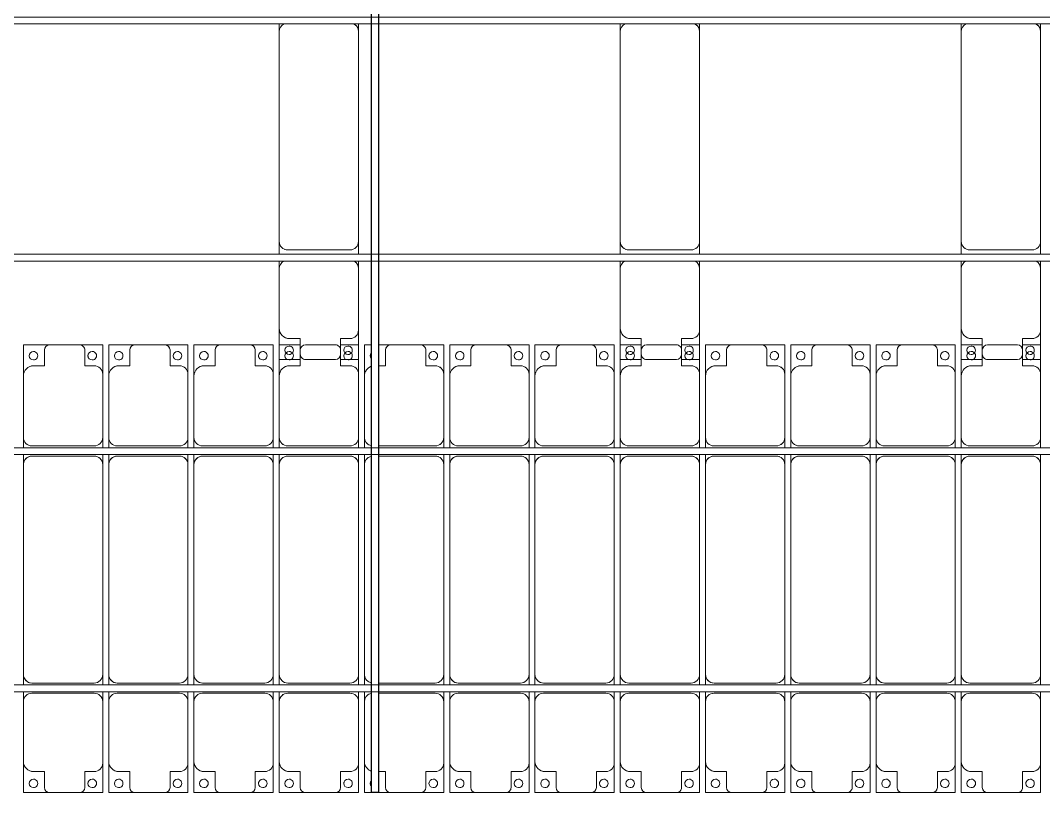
# Model space of a CAD drawing. Header units: millimetres. Extents: x -178706 to 107777, y -87310 to 933.
# Drawn here: x -78641 to -72641, y -79787 to -75261 of the extents above; entities that cross this region are included whole.
import ezdxf

# ---------------------------------------------------------------- set-up
doc = ezdxf.new("R2010")
doc.units = ezdxf.units.MM
doc.layers.add('A-GENM', color=13, linetype='Continuous', lineweight=9)
doc.layers.add('S-BEAM', color=12, linetype='Continuous', lineweight=9)

# ---------------------------------------------------------------- blocks, each defined once
blk = doc.blocks.new('Dải phao đi lại kèm đỡ invester - DẢI PHAO ĐI LẠI-19658-BỐ TRÍ KHUNG KẾT CẤU BÈ PIN 04')
at = {"layer": 'A-GENM', "color": 7}
for p, q in [((92258.4, 1312.2), (92411.8, 1312.2)), ((92258.4, 1129.7), (92258.4, 1312.2)), ((92381.8, 1282.2), (92381.8, 1189.7)), ((92588.2, 1312.2), (92411.8, 1312.2)), ((92588.2, 1312.2), (92723.4, 1312.2)), ((92618.2, 1189.7), (92618.2, 1282.2)), ((92723.4, 1312.2), (92723.4, 1139.7)), ((92758.4, 1312.2), (92911.8, 1312.2)), ((92758.4, 1129.7), (92758.4, 1312.2)), ((92881.8, 1282.2), (92881.8, 1189.7)), ((93088.2, 1312.2), (92911.8, 1312.2)), ((93088.2, 1312.2), (93223.4, 1312.2)), ((93118.2, 1189.7), (93118.2, 1282.2)), ((93223.4, 1312.2), (93223.4, 1139.7)), ((93258.4, 1312.2), (93411.8, 1312.2)), ((93258.4, 1129.7), (93258.4, 1312.2)), ((93381.8, 1282.2), (93381.8, 1189.7)), ((93588.2, 1312.2), (93411.8, 1312.2)), ((93588.2, 1312.2), (93723.4, 1312.2)), ((93618.2, 1189.7), (93618.2, 1282.2)), ((93723.4, 1312.2), (93723.4, 1139.7)), ((93758.4, 1312.2), (93881.8, 1312.2)), ((93758.4, 1129.7), (93758.4, 1312.2)), ((93881.8, 1282.2), (93881.8, 1189.7)), ((94088.2, 1312.2), (93911.8, 1312.2)), ((94118.2, 1312.2), (94223.4, 1312.2)), ((94118.2, 1189.7), (94118.2, 1282.2)), ((94223.4, 1312.2), (94223.4, 1139.7)), ((94258.4, 1312.2), (94300, 1312.2)), ((94258.4, 1129.7), (94258.4, 1312.2)), ((94340, 1312.2), (94411.8, 1312.2)), ((94381.8, 1282.2), (94381.8, 1189.7)), ((94588.2, 1312.2), (94411.8, 1312.2)), ((94588.2, 1312.2), (94723.4, 1312.2)), ((94618.2, 1189.7), (94618.2, 1282.2)), ((94723.4, 1312.2), (94723.4, 1139.7)), ((94758.4, 1312.2), (94911.8, 1312.2)), ((94758.4, 1129.7), (94758.4, 1312.2)), ((94881.8, 1282.2), (94881.8, 1189.7)), ((95088.2, 1312.2), (94911.8, 1312.2)), ((95088.2, 1312.2), (95223.4, 1312.2)), ((95118.2, 1189.7), (95118.2, 1282.2)), ((95223.4, 1312.2), (95223.4, 1139.7)), ((95258.4, 1312.2), (95411.8, 1312.2)), ((95258.4, 1129.7), (95258.4, 1312.2)), ((95381.8, 1282.2), (95381.8, 1189.7)), ((95588.2, 1312.2), (95411.8, 1312.2)), ((95588.2, 1312.2), (95723.4, 1312.2)), ((95618.2, 1189.7), (95618.2, 1282.2)), ((95723.4, 1312.2), (95723.4, 1139.7)), ((95758.4, 1312.2), (95881.8, 1312.2)), ((95758.4, 1129.7), (95758.4, 1312.2)), ((95881.8, 1282.2), (95881.8, 1189.7)), ((96088.2, 1312.2), (95911.8, 1312.2)), ((96118.2, 1312.2), (96223.4, 1312.2)), ((96118.2, 1189.7), (96118.2, 1282.2)), ((96223.4, 1312.2), (96223.4, 1139.7)), ((96258.4, 1312.2), (96411.8, 1312.2)), ((96258.4, 1129.7), (96258.4, 1312.2)), ((96381.8, 1282.2), (96381.8, 1189.7)), ((96588.2, 1312.2), (96411.8, 1312.2)), ((96588.2, 1312.2), (96723.4, 1312.2)), ((96618.2, 1189.7), (96618.2, 1282.2)), ((96723.4, 1312.2), (96723.4, 1139.7)), ((96758.4, 1312.2), (96911.8, 1312.2)), ((96758.4, 1129.7), (96758.4, 1312.2)), ((96881.8, 1282.2), (96881.8, 1189.7)), ((97088.2, 1312.2), (96911.8, 1312.2)), ((97088.2, 1312.2), (97223.4, 1312.2)), ((97118.2, 1189.7), (97118.2, 1282.2)), ((97223.4, 1312.2), (97223.4, 1139.7)), ((97258.4, 1312.2), (97411.8, 1312.2)), ((97258.4, 1129.7), (97258.4, 1312.2)), ((97381.8, 1282.2), (97381.8, 1189.7)), ((97588.2, 1312.2), (97411.8, 1312.2)), ((97588.2, 1312.2), (97723.4, 1312.2)), ((97618.2, 1189.7), (97618.2, 1282.2)), ((97723.4, 1312.2), (97723.4, 1139.7)), ((97758.4, 1312.2), (97881.8, 1312.2)), ((97758.4, 1129.7), (97758.4, 1312.2)), ((97881.8, 1282.2), (97881.8, 1189.7)), ((98088.2, 1312.2), (97911.8, 1312.2)), ((98118.2, 1312.2), (98223.4, 1312.2)), ((98118.2, 1189.7), (98118.2, 1282.2)), ((98223.4, 1312.2), (98223.4, 1139.7)), ((92381.8, 1189.7), (92318.4, 1189.7)), ((92673.4, 1189.7), (92618.2, 1189.7)), ((92881.8, 1189.7), (92818.4, 1189.7)), ((93173.4, 1189.7), (93118.2, 1189.7)), ((93381.8, 1189.7), (93318.4, 1189.7)), ((93673.4, 1189.7), (93618.2, 1189.7)), ((93881.8, 1189.7), (93818.4, 1189.7)), ((94173.4, 1189.7), (94118.2, 1189.7)), ((94381.8, 1189.7), (94340, 1189.7)), ((94673.4, 1189.7), (94618.2, 1189.7)), ((94881.8, 1189.7), (94818.4, 1189.7)), ((95173.4, 1189.7), (95118.2, 1189.7)), ((95381.8, 1189.7), (95318.4, 1189.7)), ((95673.4, 1189.7), (95618.2, 1189.7)), ((95881.8, 1189.7), (95818.4, 1189.7)), ((96173.4, 1189.7), (96118.2, 1189.7)), ((96381.8, 1189.7), (96318.4, 1189.7)), ((96673.4, 1189.7), (96618.2, 1189.7)), ((96881.8, 1189.7), (96818.4, 1189.7)), ((97173.4, 1189.7), (97118.2, 1189.7)), ((97381.8, 1189.7), (97318.4, 1189.7)), ((97673.4, 1189.7), (97618.2, 1189.7)), ((97881.8, 1189.7), (97818.4, 1189.7)), ((98173.4, 1189.7), (98118.2, 1189.7)), ((92258.4, 1129.7), (92258.4, 769.7)), ((92723.4, 769.7), (92723.4, 1139.7)), ((92758.4, 1129.7), (92758.4, 769.7)), ((93223.4, 769.7), (93223.4, 1139.7)), ((93258.4, 1129.7), (93258.4, 769.7)), ((93723.4, 769.7), (93723.4, 1139.7)), ((93758.4, 1129.7), (93758.4, 769.7)), ((94223.4, 769.7), (94223.4, 1139.7)), ((94258.4, 1129.7), (94258.4, 769.7)), ((94723.4, 769.7), (94723.4, 1139.7)), ((94758.4, 1129.7), (94758.4, 769.7)), ((95223.4, 769.7), (95223.4, 1139.7)), ((95258.4, 1129.7), (95258.4, 769.7)), ((95723.4, 769.7), (95723.4, 1139.7)), ((95758.4, 1129.7), (95758.4, 769.7)), ((96223.4, 769.7), (96223.4, 1139.7)), ((96258.4, 1129.7), (96258.4, 769.7)), ((96723.4, 769.7), (96723.4, 1139.7)), ((96758.4, 1129.7), (96758.4, 769.7)), ((97223.4, 769.7), (97223.4, 1139.7)), ((97258.4, 1129.7), (97258.4, 769.7)), ((97723.4, 769.7), (97723.4, 1139.7)), ((97758.4, 1129.7), (97758.4, 769.7)), ((98223.4, 769.7), (98223.4, 1139.7)), ((92258.4, 708.9), (92258.4, 769.7)), ((92723.4, 769.7), (92723.4, 708.9)), ((92758.4, 708.9), (92758.4, 769.7)), ((93223.4, 769.7), (93223.4, 708.9)), ((93258.4, 708.9), (93258.4, 769.7)), ((93723.4, 769.7), (93723.4, 708.9)), ((93758.4, 708.9), (93758.4, 769.7)), ((94223.4, 769.7), (94223.4, 708.9)), ((94258.4, 708.9), (94258.4, 769.7)), ((94723.4, 769.7), (94723.4, 708.9)), ((94758.4, 708.9), (94758.4, 769.7)), ((95223.4, 769.7), (95223.4, 708.9)), ((95258.4, 708.9), (95258.4, 769.7)), ((95723.4, 769.7), (95723.4, 708.9)), ((95758.4, 708.9), (95758.4, 769.7)), ((96223.4, 769.7), (96223.4, 708.9)), ((96258.4, 708.9), (96258.4, 769.7)), ((96723.4, 769.7), (96723.4, 708.9)), ((96758.4, 708.9), (96758.4, 769.7)), ((97223.4, 769.7), (97223.4, 708.9)), ((97258.4, 708.9), (97258.4, 769.7)), ((97723.4, 769.7), (97723.4, 708.9)), ((97758.4, 708.9), (97758.4, 769.7)), ((98223.4, 769.7), (98223.4, 708.9)), ((92258.4, 610.3), (92258.4, 668.9)), ((92308.4, 719.7), (92673.4, 719.7)), ((92673.4, 660.3), (92308.4, 660.3)), ((92723.4, 668.9), (92723.4, 610.3)), ((92758.4, 610.3), (92758.4, 668.9)), ((92808.4, 719.7), (93173.4, 719.7)), ((93173.4, 660.3), (92808.4, 660.3)), ((93223.4, 668.9), (93223.4, 610.3)), ((93258.4, 610.3), (93258.4, 668.9)), ((93308.4, 719.7), (93673.4, 719.7)), ((93673.4, 660.3), (93308.4, 660.3)), ((93723.4, 668.9), (93723.4, 610.3)), ((93758.4, 610.3), (93758.4, 668.9)), ((93808.4, 719.7), (94173.4, 719.7)), ((94173.4, 660.3), (93808.4, 660.3)), ((94223.4, 668.9), (94223.4, 610.3)), ((94258.4, 610.3), (94258.4, 668.9)), ((94340, 719.7), (94673.4, 719.7)), ((94673.4, 660.3), (94340, 660.3)), ((94723.4, 668.9), (94723.4, 610.3)), ((94758.4, 610.3), (94758.4, 668.9)), ((94808.4, 719.7), (95173.4, 719.7)), ((95173.4, 660.3), (94808.4, 660.3)), ((95223.4, 668.9), (95223.4, 610.3)), ((95258.4, 610.3), (95258.4, 668.9)), ((95308.4, 719.7), (95673.4, 719.7)), ((95673.4, 660.3), (95308.4, 660.3)), ((95723.4, 668.9), (95723.4, 610.3)), ((95758.4, 610.3), (95758.4, 668.9)), ((95808.4, 719.7), (96173.4, 719.7)), ((96173.4, 660.3), (95808.4, 660.3)), ((96223.4, 668.9), (96223.4, 610.3)), ((96258.4, 610.3), (96258.4, 668.9)), ((96308.4, 719.7), (96673.4, 719.7)), ((96673.4, 660.3), (96308.4, 660.3)), ((96723.4, 668.9), (96723.4, 610.3)), ((96758.4, 610.3), (96758.4, 668.9)), ((96808.4, 719.7), (97173.4, 719.7)), ((97173.4, 660.3), (96808.4, 660.3)), ((97223.4, 668.9), (97223.4, 610.3)), ((97258.4, 610.3), (97258.4, 668.9)), ((97308.4, 719.7), (97673.4, 719.7)), ((97673.4, 660.3), (97308.4, 660.3)), ((97723.4, 668.9), (97723.4, 610.3)), ((97758.4, 610.3), (97758.4, 668.9)), ((97808.4, 719.7), (98173.4, 719.7)), ((98173.4, 660.3), (97808.4, 660.3)), ((98223.4, 668.9), (98223.4, 610.3)), ((92258.4, 610.3), (92258.4, -620.3)), ((92723.4, -620.3), (92723.4, 610.3)), ((92758.4, 610.3), (92758.4, -620.3)), ((93223.4, -620.3), (93223.4, 610.3)), ((93258.4, 610.3), (93258.4, -620.3)), ((93723.4, -620.3), (93723.4, 610.3)), ((93758.4, 610.3), (93758.4, -620.3)), ((94223.4, -620.3), (94223.4, 610.3)), ((94258.4, 610.3), (94258.4, -620.3)), ((94723.4, -620.3), (94723.4, 610.3)), ((94758.4, 610.3), (94758.4, -620.3)), ((95223.4, -620.3), (95223.4, 610.3)), ((95258.4, 610.3), (95258.4, -620.3)), ((95723.4, -620.3), (95723.4, 610.3)), ((95758.4, 610.3), (95758.4, -620.3)), ((96223.4, -620.3), (96223.4, 610.3)), ((96258.4, 610.3), (96258.4, -620.3)), ((96723.4, -620.3), (96723.4, 610.3)), ((96758.4, 610.3), (96758.4, -620.3)), ((97223.4, -620.3), (97223.4, 610.3)), ((97258.4, 610.3), (97258.4, -620.3)), ((97723.4, -620.3), (97723.4, 610.3)), ((97758.4, 610.3), (97758.4, -620.3)), ((98223.4, -620.3), (98223.4, 610.3)), ((92258.4, -681.1), (92258.4, -620.3)), ((92723.4, -620.3), (92723.4, -681.1)), ((92758.4, -681.1), (92758.4, -620.3)), ((93223.4, -620.3), (93223.4, -681.1)), ((93258.4, -681.1), (93258.4, -620.3)), ((93723.4, -620.3), (93723.4, -681.1)), ((93758.4, -681.1), (93758.4, -620.3)), ((94223.4, -620.3), (94223.4, -681.1)), ((94258.4, -681.1), (94258.4, -620.3)), ((94723.4, -620.3), (94723.4, -681.1)), ((94758.4, -681.1), (94758.4, -620.3)), ((95223.4, -620.3), (95223.4, -681.1)), ((95258.4, -681.1), (95258.4, -620.3)), ((95723.4, -620.3), (95723.4, -681.1)), ((95758.4, -681.1), (95758.4, -620.3)), ((96223.4, -620.3), (96223.4, -681.1)), ((96258.4, -681.1), (96258.4, -620.3)), ((96723.4, -620.3), (96723.4, -681.1)), ((96758.4, -681.1), (96758.4, -620.3)), ((97223.4, -620.3), (97223.4, -681.1)), ((97258.4, -681.1), (97258.4, -620.3)), ((97723.4, -620.3), (97723.4, -681.1)), ((97758.4, -681.1), (97758.4, -620.3)), ((98223.4, -620.3), (98223.4, -681.1)), ((92308.4, -670.3), (92673.4, -670.3)), ((92808.4, -670.3), (93173.4, -670.3)), ((93308.4, -670.3), (93673.4, -670.3)), ((93808.4, -670.3), (94173.4, -670.3)), ((94340, -670.3), (94673.4, -670.3)), ((94808.4, -670.3), (95173.4, -670.3)), ((95308.4, -670.3), (95673.4, -670.3)), ((95808.4, -670.3), (96173.4, -670.3)), ((96308.4, -670.3), (96673.4, -670.3)), ((96808.4, -670.3), (97173.4, -670.3)), ((97308.4, -670.3), (97673.4, -670.3)), ((97808.4, -670.3), (98173.4, -670.3)), ((92258.4, -779.7), (92258.4, -721.1)), ((92258.4, -779.7), (92258.4, -1129.7)), ((92673.4, -729.7), (92308.4, -729.7)), ((92723.4, -721.1), (92723.4, -779.7)), ((92723.4, -1139.7), (92723.4, -779.7)), ((92758.4, -779.7), (92758.4, -721.1)), ((92758.4, -779.7), (92758.4, -1129.7)), ((93173.4, -729.7), (92808.4, -729.7)), ((93223.4, -721.1), (93223.4, -779.7)), ((93223.4, -1139.7), (93223.4, -779.7)), ((93258.4, -779.7), (93258.4, -721.1)), ((93258.4, -779.7), (93258.4, -1129.7)), ((93673.4, -729.7), (93308.4, -729.7)), ((93723.4, -721.1), (93723.4, -779.7)), ((93723.4, -1139.7), (93723.4, -779.7)), ((93758.4, -779.7), (93758.4, -721.1)), ((93758.4, -779.7), (93758.4, -1129.7)), ((94173.4, -729.7), (93808.4, -729.7)), ((94223.4, -721.1), (94223.4, -779.7)), ((94223.4, -1139.7), (94223.4, -779.7)), ((94258.4, -779.7), (94258.4, -721.1)), ((94258.4, -779.7), (94258.4, -1129.7)), ((94673.4, -729.7), (94340, -729.7)), ((94723.4, -721.1), (94723.4, -779.7)), ((94723.4, -1139.7), (94723.4, -779.7)), ((94758.4, -779.7), (94758.4, -721.1)), ((94758.4, -779.7), (94758.4, -1129.7)), ((95173.4, -729.7), (94808.4, -729.7)), ((95223.4, -721.1), (95223.4, -779.7)), ((95223.4, -1139.7), (95223.4, -779.7)), ((95258.4, -779.7), (95258.4, -721.1)), ((95258.4, -779.7), (95258.4, -1129.7)), ((95673.4, -729.7), (95308.4, -729.7)), ((95723.4, -721.1), (95723.4, -779.7)), ((95723.4, -1139.7), (95723.4, -779.7)), ((95758.4, -779.7), (95758.4, -721.1)), ((95758.4, -779.7), (95758.4, -1129.7)), ((96173.4, -729.7), (95808.4, -729.7)), ((96223.4, -721.1), (96223.4, -779.7)), ((96223.4, -1139.7), (96223.4, -779.7)), ((96258.4, -779.7), (96258.4, -721.1)), ((96258.4, -779.7), (96258.4, -1129.7)), ((96673.4, -729.7), (96308.4, -729.7)), ((96723.4, -721.1), (96723.4, -779.7)), ((96723.4, -1139.7), (96723.4, -779.7)), ((96758.4, -779.7), (96758.4, -721.1)), ((96758.4, -779.7), (96758.4, -1129.7)), ((97173.4, -729.7), (96808.4, -729.7)), ((97223.4, -721.1), (97223.4, -779.7)), ((97223.4, -1139.7), (97223.4, -779.7)), ((97258.4, -779.7), (97258.4, -721.1)), ((97258.4, -779.7), (97258.4, -1129.7)), ((97673.4, -729.7), (97308.4, -729.7)), ((97723.4, -721.1), (97723.4, -779.7)), ((97723.4, -1139.7), (97723.4, -779.7)), ((97758.4, -779.7), (97758.4, -721.1)), ((97758.4, -779.7), (97758.4, -1129.7)), ((98173.4, -729.7), (97808.4, -729.7)), ((98223.4, -721.1), (98223.4, -779.7)), ((98223.4, -1139.7), (98223.4, -779.7)), ((92258.4, -1312.2), (92258.4, -1129.7)), ((92723.4, -1139.7), (92723.4, -1312.2)), ((92758.4, -1312.2), (92758.4, -1129.7)), ((93223.4, -1139.7), (93223.4, -1312.2)), ((93258.4, -1312.2), (93258.4, -1129.7)), ((93723.4, -1139.7), (93723.4, -1312.2)), ((93758.4, -1312.2), (93758.4, -1129.7)), ((94223.4, -1139.7), (94223.4, -1312.2)), ((94258.4, -1312.2), (94258.4, -1129.7)), ((94723.4, -1139.7), (94723.4, -1312.2)), ((94758.4, -1312.2), (94758.4, -1129.7)), ((95223.4, -1139.7), (95223.4, -1312.2)), ((95258.4, -1312.2), (95258.4, -1129.7)), ((95723.4, -1139.7), (95723.4, -1312.2)), ((95758.4, -1312.2), (95758.4, -1129.7)), ((96223.4, -1139.7), (96223.4, -1312.2)), ((96258.4, -1312.2), (96258.4, -1129.7)), ((96723.4, -1139.7), (96723.4, -1312.2)), ((96758.4, -1312.2), (96758.4, -1129.7)), ((97223.4, -1139.7), (97223.4, -1312.2)), ((97258.4, -1312.2), (97258.4, -1129.7)), ((97723.4, -1139.7), (97723.4, -1312.2)), ((97758.4, -1312.2), (97758.4, -1129.7)), ((98223.4, -1139.7), (98223.4, -1312.2)), ((92318.4, -1189.7), (92381.8, -1189.7)), ((92381.8, -1189.7), (92381.8, -1282.2)), ((92618.2, -1282.2), (92618.2, -1189.7)), ((92618.2, -1189.7), (92673.4, -1189.7)), ((92818.4, -1189.7), (92881.8, -1189.7)), ((92881.8, -1189.7), (92881.8, -1282.2)), ((93118.2, -1282.2), (93118.2, -1189.7)), ((93118.2, -1189.7), (93173.4, -1189.7)), ((93318.4, -1189.7), (93381.8, -1189.7)), ((93381.8, -1189.7), (93381.8, -1282.2)), ((93618.2, -1282.2), (93618.2, -1189.7)), ((93618.2, -1189.7), (93673.4, -1189.7)), ((93818.4, -1189.7), (93881.8, -1189.7)), ((93881.8, -1189.7), (93881.8, -1282.2)), ((94118.2, -1282.2), (94118.2, -1189.7)), ((94118.2, -1189.7), (94173.4, -1189.7)), ((94340, -1189.7), (94381.8, -1189.7)), ((94381.8, -1189.7), (94381.8, -1282.2)), ((94618.2, -1282.2), (94618.2, -1189.7)), ((94618.2, -1189.7), (94673.4, -1189.7)), ((94818.4, -1189.7), (94881.8, -1189.7)), ((94881.8, -1189.7), (94881.8, -1282.2)), ((95118.2, -1282.2), (95118.2, -1189.7)), ((95118.2, -1189.7), (95173.4, -1189.7)), ((95318.4, -1189.7), (95381.8, -1189.7)), ((95381.8, -1189.7), (95381.8, -1282.2)), ((95618.2, -1282.2), (95618.2, -1189.7)), ((95618.2, -1189.7), (95673.4, -1189.7)), ((95818.4, -1189.7), (95881.8, -1189.7)), ((95881.8, -1189.7), (95881.8, -1282.2)), ((96118.2, -1282.2), (96118.2, -1189.7)), ((96118.2, -1189.7), (96173.4, -1189.7)), ((96318.4, -1189.7), (96381.8, -1189.7)), ((96381.8, -1189.7), (96381.8, -1282.2)), ((96618.2, -1282.2), (96618.2, -1189.7)), ((96618.2, -1189.7), (96673.4, -1189.7)), ((96818.4, -1189.7), (96881.8, -1189.7)), ((96881.8, -1189.7), (96881.8, -1282.2)), ((97118.2, -1282.2), (97118.2, -1189.7)), ((97118.2, -1189.7), (97173.4, -1189.7)), ((97318.4, -1189.7), (97381.8, -1189.7)), ((97381.8, -1189.7), (97381.8, -1282.2)), ((97618.2, -1282.2), (97618.2, -1189.7)), ((97618.2, -1189.7), (97673.4, -1189.7)), ((97818.4, -1189.7), (97881.8, -1189.7)), ((97881.8, -1189.7), (97881.8, -1282.2)), ((98118.2, -1282.2), (98118.2, -1189.7)), ((98118.2, -1189.7), (98173.4, -1189.7)), ((92411.8, -1312.2), (92258.4, -1312.2)), ((92411.8, -1312.2), (92588.2, -1312.2)), ((92723.4, -1312.2), (92588.2, -1312.2)), ((92911.8, -1312.2), (92758.4, -1312.2)), ((92911.8, -1312.2), (93088.2, -1312.2)), ((93223.4, -1312.2), (93088.2, -1312.2)), ((93411.8, -1312.2), (93258.4, -1312.2)), ((93411.8, -1312.2), (93588.2, -1312.2)), ((93723.4, -1312.2), (93588.2, -1312.2)), ((93911.8, -1312.2), (93758.4, -1312.2)), ((93911.8, -1312.2), (94088.2, -1312.2)), ((94223.4, -1312.2), (94088.2, -1312.2)), ((94300, -1312.2), (94258.4, -1312.2)), ((94411.8, -1312.2), (94340, -1312.2)), ((94411.8, -1312.2), (94588.2, -1312.2)), ((94723.4, -1312.2), (94588.2, -1312.2)), ((94911.8, -1312.2), (94758.4, -1312.2)), ((94911.8, -1312.2), (95088.2, -1312.2)), ((95223.4, -1312.2), (95088.2, -1312.2)), ((95411.8, -1312.2), (95258.4, -1312.2)), ((95411.8, -1312.2), (95588.2, -1312.2)), ((95723.4, -1312.2), (95588.2, -1312.2)), ((95911.8, -1312.2), (95758.4, -1312.2)), ((95911.8, -1312.2), (96088.2, -1312.2)), ((96223.4, -1312.2), (96088.2, -1312.2)), ((96411.8, -1312.2), (96258.4, -1312.2)), ((96411.8, -1312.2), (96588.2, -1312.2)), ((96723.4, -1312.2), (96588.2, -1312.2)), ((96911.8, -1312.2), (96758.4, -1312.2)), ((96911.8, -1312.2), (97088.2, -1312.2)), ((97223.4, -1312.2), (97088.2, -1312.2)), ((97411.8, -1312.2), (97258.4, -1312.2)), ((97411.8, -1312.2), (97588.2, -1312.2)), ((97723.4, -1312.2), (97588.2, -1312.2)), ((97911.8, -1312.2), (97758.4, -1312.2)), ((97911.8, -1312.2), (98088.2, -1312.2)), ((98223.4, -1312.2), (98088.2, -1312.2))]:
    blk.add_line(p, q, dxfattribs=at)
for centre, radius, start, end in [((92316.8, 1248.6), 25, 90, 270), ((92316.8, 1248.6), 25, 270, 90), ((92411.8, 1282.2), 30, 90, 180), ((92411.8, 1282.2), 30, 90, 150), ((92588.2, 1282.2), 30, 360, 90), ((92588.2, 1282.2), 30, 30, 90), ((92661.8, 1248.6), 25, 90, 270), ((92661.8, 1248.6), 25, 270, 90), ((92816.8, 1248.6), 25, 90, 270), ((92816.8, 1248.6), 25, 270, 90), ((92911.8, 1282.2), 30, 90, 180), ((92911.8, 1282.2), 30, 90, 150), ((93088.2, 1282.2), 30, 0, 90), ((93088.2, 1282.2), 30, 30, 90), ((93161.8, 1248.6), 25, 90, 270), ((93161.8, 1248.6), 25, 270, 90), ((93316.8, 1248.6), 25, 90, 270), ((93316.8, 1248.6), 25, 270, 90), ((93411.8, 1282.2), 30, 90, 180), ((93411.8, 1282.2), 30, 90, 150), ((93588.2, 1282.2), 30, 0, 90), ((93588.2, 1282.2), 30, 30, 90), ((93661.8, 1248.6), 25, 90, 270), ((93661.8, 1248.6), 25, 270, 90), ((93816.8, 1248.6), 25, 90, 270), ((93816.8, 1248.6), 25, 270, 90), ((93911.8, 1282.2), 30, 90, 180), ((94088.2, 1282.2), 30, 360, 90), ((94161.8, 1248.6), 25, 90, 270), ((94161.8, 1248.6), 25, 270, 90), ((94316.8, 1248.6), 25, 135, 225), ((94411.8, 1282.2), 30, 90, 180), ((94411.8, 1282.2), 30, 90, 150), ((94588.2, 1282.2), 30, 360, 90), ((94588.2, 1282.2), 30, 30, 90), ((94661.8, 1248.6), 25, 90, 270), ((94661.8, 1248.6), 25, 270, 90), ((94816.8, 1248.6), 25, 90, 270), ((94816.8, 1248.6), 25, 270, 90), ((94911.8, 1282.2), 30, 90, 180), ((94911.8, 1282.2), 30, 90, 150), ((95088.2, 1282.2), 30, 0, 90), ((95088.2, 1282.2), 30, 30, 90), ((95161.8, 1248.6), 25, 90, 270), ((95161.8, 1248.6), 25, 270, 90), ((95316.8, 1248.6), 25, 90, 270), ((95316.8, 1248.6), 25, 270, 90), ((95411.8, 1282.2), 30, 90, 180), ((95411.8, 1282.2), 30, 90, 150), ((95588.2, 1282.2), 30, 360, 90), ((95588.2, 1282.2), 30, 30, 90), ((95661.8, 1248.6), 25, 90, 270), ((95661.8, 1248.6), 25, 270, 90), ((95816.8, 1248.6), 25, 90, 270), ((95816.8, 1248.6), 25, 270, 90), ((95911.8, 1282.2), 30, 90, 180), ((96088.2, 1282.2), 30, 360, 90), ((96161.8, 1248.6), 25, 90, 270), ((96161.8, 1248.6), 25, 270, 90), ((96316.8, 1248.6), 25, 90, 270), ((96316.8, 1248.6), 25, 270, 90), ((96411.8, 1282.2), 30, 90, 180), ((96411.8, 1282.2), 30, 90, 150), ((96588.2, 1282.2), 30, 360, 90), ((96588.2, 1282.2), 30, 30, 90), ((96661.8, 1248.6), 25, 90, 270), ((96661.8, 1248.6), 25, 270, 90), ((96816.8, 1248.6), 25, 90, 270), ((96816.8, 1248.6), 25, 270, 90), ((96911.8, 1282.2), 30, 90, 180), ((96911.8, 1282.2), 30, 90, 150), ((97088.2, 1282.2), 30, 360, 90), ((97088.2, 1282.2), 30, 30, 90), ((97161.8, 1248.6), 25, 90, 270), ((97161.8, 1248.6), 25, 270, 90), ((97316.8, 1248.6), 25, 90, 270), ((97316.8, 1248.6), 25, 270, 90), ((97411.8, 1282.2), 30, 90, 180), ((97411.8, 1282.2), 30, 90, 150), ((97588.2, 1282.2), 30, 360, 90), ((97588.2, 1282.2), 30, 30, 90), ((97661.8, 1248.6), 25, 90, 270), ((97661.8, 1248.6), 25, 270, 90), ((97816.8, 1248.6), 25, 90, 270), ((97816.8, 1248.6), 25, 270, 90), ((97911.8, 1282.2), 30, 90, 180), ((98088.2, 1282.2), 30, 0, 90), ((98161.8, 1248.6), 25, 90, 270), ((98161.8, 1248.6), 25, 270, 90), ((92661.8, 1248.6), 25, 180, 195), ((93161.8, 1248.6), 25, 180, 195), ((93661.8, 1248.6), 25, 180, 195), ((94316.8, 1248.6), 25, 345, 15), ((94661.8, 1248.6), 25, 180, 195), ((95161.8, 1248.6), 25, 180, 195), ((95661.8, 1248.6), 25, 180, 195), ((96661.8, 1248.6), 25, 180, 195), ((97161.8, 1248.6), 25, 180, 195), ((97661.8, 1248.6), 25, 180, 195), ((92318.4, 1129.7), 60, 90, 180), ((92318.4, 1129.7), 60, 90, 120), ((92673.4, 1139.7), 50, 0, 90), ((92673.4, 1139.7), 50, 45, 90), ((92818.4, 1129.7), 60, 90, 180), ((92818.4, 1129.7), 60, 90, 120), ((93173.4, 1139.7), 50, 0, 90), ((93173.4, 1139.7), 50, 45, 90), ((93318.4, 1129.7), 60, 90, 180), ((93318.4, 1129.7), 60, 90, 120), ((93673.4, 1139.7), 50, 0, 90), ((93673.4, 1139.7), 50, 45, 90), ((93818.4, 1129.7), 60, 90, 180), ((93818.4, 1129.7), 60, 90, 120), ((94173.4, 1139.7), 50, 0, 90), ((94173.4, 1139.7), 50, 45, 90), ((94318.4, 1129.7), 60, 107.99672, 180), ((94318.4, 1129.7), 60, 107.99672, 120), ((94673.4, 1139.7), 50, 0, 90), ((94673.4, 1139.7), 50, 45, 90), ((94818.4, 1129.7), 60, 90, 180), ((94818.4, 1129.7), 60, 90, 120), ((95173.4, 1139.7), 50, 0, 90), ((95173.4, 1139.7), 50, 45, 90), ((95318.4, 1129.7), 60, 90, 180), ((95318.4, 1129.7), 60, 90, 120), ((95673.4, 1139.7), 50, 0, 90), ((95673.4, 1139.7), 50, 45, 90), ((95818.4, 1129.7), 60, 90, 180), ((95818.4, 1129.7), 60, 90, 120), ((96173.4, 1139.7), 50, 0, 90), ((96173.4, 1139.7), 50, 45, 90), ((96318.4, 1129.7), 60, 90, 180), ((96318.4, 1129.7), 60, 90, 120), ((96673.4, 1139.7), 50, 0, 90), ((96673.4, 1139.7), 50, 45, 90), ((96818.4, 1129.7), 60, 90, 180), ((96818.4, 1129.7), 60, 90, 120), ((97173.4, 1139.7), 50, 0, 90), ((97173.4, 1139.7), 50, 45, 90), ((97318.4, 1129.7), 60, 90, 180), ((97318.4, 1129.7), 60, 90, 120), ((97673.4, 1139.7), 50, 0, 90), ((97673.4, 1139.7), 50, 45, 90), ((97818.4, 1129.7), 60, 90, 180), ((97818.4, 1129.7), 60, 90, 120), ((98173.4, 1139.7), 50, 0, 90), ((98173.4, 1139.7), 50, 45, 90), ((92308.4, 769.7), 50, 180, 270), ((92308.4, 769.7), 50, 225, 270), ((92673.4, 769.7), 50, 270, 360), ((92673.4, 769.7), 50, 270, 315), ((92808.4, 769.7), 50, 180, 270), ((92808.4, 769.7), 50, 225, 270), ((93173.4, 769.7), 50, 270, 0), ((93173.4, 769.7), 50, 270, 315), ((93308.4, 769.7), 50, 180, 270), ((93308.4, 769.7), 50, 225, 270), ((93673.4, 769.7), 50, 270, 360), ((93673.4, 769.7), 50, 270, 315), ((93808.4, 769.7), 50, 180, 270), ((93808.4, 769.7), 50, 225, 270), ((94173.4, 769.7), 50, 270, 0), ((94173.4, 769.7), 50, 270, 315), ((94308.4, 769.7), 50, 180, 255), ((94308.4, 769.7), 50, 225, 255), ((94673.4, 769.7), 50, 270, 360), ((94673.4, 769.7), 50, 270, 315), ((94808.4, 769.7), 50, 180, 270), ((94808.4, 769.7), 50, 225, 270), ((95173.4, 769.7), 50, 270, 0), ((95173.4, 769.7), 50, 270, 315), ((95308.4, 769.7), 50, 180, 270), ((95308.4, 769.7), 50, 225, 270), ((95673.4, 769.7), 50, 270, 360), ((95673.4, 769.7), 50, 270, 315), ((95808.4, 769.7), 50, 180, 270), ((95808.4, 769.7), 50, 225, 270), ((96173.4, 769.7), 50, 270, 0), ((96173.4, 769.7), 50, 270, 315), ((96308.4, 769.7), 50, 180, 270), ((96308.4, 769.7), 50, 225, 270), ((96673.4, 769.7), 50, 270, 360), ((96673.4, 769.7), 50, 270, 315), ((96808.4, 769.7), 50, 180, 270), ((96808.4, 769.7), 50, 225, 270), ((97173.4, 769.7), 50, 270, 0), ((97173.4, 769.7), 50, 270, 315), ((97308.4, 769.7), 50, 180, 270), ((97308.4, 769.7), 50, 225, 270), ((97673.4, 769.7), 50, 270, 360), ((97673.4, 769.7), 50, 270, 315), ((97808.4, 769.7), 50, 180, 270), ((97808.4, 769.7), 50, 225, 270), ((98173.4, 769.7), 50, 270, 0), ((98173.4, 769.7), 50, 270, 315), ((92308.4, 610.3), 50, 90, 180), ((92673.4, 610.3), 50, 0, 90), ((92673.4, 610.3), 50, 15, 90), ((92808.4, 610.3), 50, 90, 180), ((93173.4, 610.3), 50, 360, 90), ((93173.4, 610.3), 50, 15, 90), ((93308.4, 610.3), 50, 90, 180), ((93673.4, 610.3), 50, 0, 90), ((93673.4, 610.3), 50, 15, 90), ((93808.4, 610.3), 50, 90, 180), ((94173.4, 610.3), 50, 0, 90), ((94173.4, 610.3), 50, 15, 90), ((94673.4, 610.3), 50, 0, 90), ((94673.4, 610.3), 50, 15, 90), ((94808.4, 610.3), 50, 90, 180), ((95173.4, 610.3), 50, 360, 90), ((95173.4, 610.3), 50, 15, 90), ((95308.4, 610.3), 50, 90, 180), ((95673.4, 610.3), 50, 0, 90), ((95673.4, 610.3), 50, 15, 90), ((95808.4, 610.3), 50, 90, 180), ((96173.4, 610.3), 50, 360, 90), ((96173.4, 610.3), 50, 15, 90), ((96308.4, 610.3), 50, 90, 180), ((96673.4, 610.3), 50, 0, 90), ((96673.4, 610.3), 50, 15, 90), ((96808.4, 610.3), 50, 90, 180), ((97173.4, 610.3), 50, 0, 90), ((97173.4, 610.3), 50, 15, 90), ((97308.4, 610.3), 50, 90, 180), ((97673.4, 610.3), 50, 0, 90), ((97673.4, 610.3), 50, 15, 90), ((97808.4, 610.3), 50, 90, 180), ((98173.4, 610.3), 50, 0, 90), ((98173.4, 610.3), 50, 15, 90), ((92308.4, 610.3), 50, 105, 180), ((92808.4, 610.3), 50, 105, 180), ((93308.4, 610.3), 50, 105, 180), ((93808.4, 610.3), 50, 105, 180), ((94308.4, 610.3), 50, 105, 180), ((94308.4, 610.3), 50, 105, 180), ((94808.4, 610.3), 50, 105, 180), ((95308.4, 610.3), 50, 105, 180), ((95808.4, 610.3), 50, 105, 180), ((96308.4, 610.3), 50, 105, 180), ((96808.4, 610.3), 50, 105, 180), ((97308.4, 610.3), 50, 105, 180), ((97808.4, 610.3), 50, 105, 180), ((92308.4, -620.3), 50, 180, 270), ((92308.4, -620.3), 50, 202.13816, 270), ((92673.4, -620.3), 50, 270, 0), ((92673.4, -620.3), 50, 270, 0), ((92808.4, -620.3), 50, 180, 270), ((92808.4, -620.3), 50, 195, 270), ((93173.4, -620.3), 50, 270, 360), ((93173.4, -620.3), 50, 270, 360), ((93308.4, -620.3), 50, 180, 270), ((93308.4, -620.3), 50, 195, 270), ((93673.4, -620.3), 50, 270, 0), ((93673.4, -620.3), 50, 270, 0), ((93808.4, -620.3), 50, 180, 270), ((93808.4, -620.3), 50, 195, 270), ((94173.4, -620.3), 50, 270, 360), ((94173.4, -620.3), 50, 270, 360), ((94308.4, -620.3), 50, 180, 255), ((94308.4, -620.3), 50, 195, 255), ((94673.4, -620.3), 50, 270, 0), ((94673.4, -620.3), 50, 270, 0), ((94808.4, -620.3), 50, 180, 270), ((94808.4, -620.3), 50, 195, 270), ((95173.4, -620.3), 50, 270, 360), ((95173.4, -620.3), 50, 270, 360), ((95308.4, -620.3), 50, 180, 270), ((95308.4, -620.3), 50, 195, 270), ((95673.4, -620.3), 50, 270, 0), ((95673.4, -620.3), 50, 270, 0), ((95808.4, -620.3), 50, 180, 270), ((95808.4, -620.3), 50, 195, 270), ((96173.4, -620.3), 50, 270, 360), ((96173.4, -620.3), 50, 270, 360), ((96308.4, -620.3), 50, 180, 270), ((96308.4, -620.3), 50, 195, 270), ((96673.4, -620.3), 50, 270, 0), ((96673.4, -620.3), 50, 270, 0), ((96808.4, -620.3), 50, 180, 270), ((96808.4, -620.3), 50, 195, 270), ((97173.4, -620.3), 50, 270, 360), ((97173.4, -620.3), 50, 270, 360), ((97308.4, -620.3), 50, 180, 270), ((97308.4, -620.3), 50, 195, 270), ((97673.4, -620.3), 50, 270, 0), ((97673.4, -620.3), 50, 270, 0), ((97808.4, -620.3), 50, 180, 270), ((97808.4, -620.3), 50, 195, 270), ((98173.4, -620.3), 50, 270, 360), ((98173.4, -620.3), 50, 270, 360), ((92308.4, -779.7), 50, 90, 180), ((92308.4, -779.7), 50, 90, 135), ((92673.4, -779.7), 50, 0, 90), ((92673.4, -779.7), 50, 45, 90), ((92808.4, -779.7), 50, 90, 180), ((92808.4, -779.7), 50, 90, 135), ((93173.4, -779.7), 50, 0, 90), ((93173.4, -779.7), 50, 45, 90), ((93308.4, -779.7), 50, 90, 180), ((93308.4, -779.7), 50, 90, 135), ((93673.4, -779.7), 50, 360, 90), ((93673.4, -779.7), 50, 45, 90), ((93808.4, -779.7), 50, 90, 180), ((93808.4, -779.7), 50, 90, 135), ((94173.4, -779.7), 50, 0, 90), ((94173.4, -779.7), 50, 45, 90), ((94308.4, -779.7), 50, 105, 180), ((94308.4, -779.7), 50, 105, 135), ((94673.4, -779.7), 50, 360, 90), ((94673.4, -779.7), 50, 45, 90), ((94808.4, -779.7), 50, 90, 180), ((94808.4, -779.7), 50, 90, 135), ((95173.4, -779.7), 50, 0, 90), ((95173.4, -779.7), 50, 45, 90), ((95308.4, -779.7), 50, 90, 180), ((95308.4, -779.7), 50, 90, 135), ((95673.4, -779.7), 50, 0, 90), ((95673.4, -779.7), 50, 45, 90), ((95808.4, -779.7), 50, 90, 180), ((95808.4, -779.7), 50, 90, 135), ((96173.4, -779.7), 50, 0, 90), ((96173.4, -779.7), 50, 45, 90), ((96308.4, -779.7), 50, 90, 180), ((96308.4, -779.7), 50, 90, 135), ((96673.4, -779.7), 50, 360, 90), ((96673.4, -779.7), 50, 45, 90), ((96808.4, -779.7), 50, 90, 180), ((96808.4, -779.7), 50, 90, 135), ((97173.4, -779.7), 50, 0, 90), ((97173.4, -779.7), 50, 45, 90), ((97308.4, -779.7), 50, 90, 180), ((97308.4, -779.7), 50, 90, 135), ((97673.4, -779.7), 50, 360, 90), ((97673.4, -779.7), 50, 45, 90), ((97808.4, -779.7), 50, 90, 180), ((97808.4, -779.7), 50, 90, 135), ((98173.4, -779.7), 50, 0, 90), ((98173.4, -779.7), 50, 45, 90), ((92318.4, -1129.7), 60, 180, 270), ((92673.4, -1139.7), 50, 270, 0), ((92818.4, -1129.7), 60, 180, 270), ((93173.4, -1139.7), 50, 270, 360), ((93318.4, -1129.7), 60, 180, 270), ((93673.4, -1139.7), 50, 270, 0), ((93818.4, -1129.7), 60, 180, 270), ((94173.4, -1139.7), 50, 270, 0), ((94318.4, -1129.7), 60, 180, 252.00328), ((94673.4, -1139.7), 50, 270, 0), ((94818.4, -1129.7), 60, 180, 270), ((95173.4, -1139.7), 50, 270, 0), ((95318.4, -1129.7), 60, 180, 270), ((95673.4, -1139.7), 50, 270, 0), ((95818.4, -1129.7), 60, 180, 270), ((96173.4, -1139.7), 50, 270, 360), ((96318.4, -1129.7), 60, 180, 270), ((96673.4, -1139.7), 50, 270, 0), ((96818.4, -1129.7), 60, 180, 270), ((97173.4, -1139.7), 50, 270, 0), ((97318.4, -1129.7), 60, 180, 270), ((97673.4, -1139.7), 50, 270, 0), ((97818.4, -1129.7), 60, 180, 270), ((98173.4, -1139.7), 50, 270, 360), ((92318.4, -1129.7), 60, 240, 270), ((92673.4, -1139.7), 50, 270, 315), ((92818.4, -1129.7), 60, 240, 270), ((93173.4, -1139.7), 50, 270, 315), ((93318.4, -1129.7), 60, 240, 270), ((93673.4, -1139.7), 50, 270, 315), ((93818.4, -1129.7), 60, 240, 270), ((94173.4, -1139.7), 50, 270, 315), ((94318.4, -1129.7), 60, 240, 252.00328), ((94673.4, -1139.7), 50, 270, 315), ((94818.4, -1129.7), 60, 240, 270), ((95173.4, -1139.7), 50, 270, 315), ((95318.4, -1129.7), 60, 240, 270), ((95673.4, -1139.7), 50, 270, 315), ((95818.4, -1129.7), 60, 240, 270), ((96173.4, -1139.7), 50, 270, 315), ((96318.4, -1129.7), 60, 240, 270), ((96673.4, -1139.7), 50, 270, 315), ((96818.4, -1129.7), 60, 240, 270), ((97173.4, -1139.7), 50, 270, 315), ((97318.4, -1129.7), 60, 240, 270), ((97673.4, -1139.7), 50, 270, 315), ((97818.4, -1129.7), 60, 240, 270), ((98173.4, -1139.7), 50, 270, 315), ((92316.8, -1258.6), 25, 90, 270), ((92316.8, -1258.6), 25, 270, 90), ((92661.8, -1258.6), 25, 90, 270), ((92661.8, -1258.6), 25, 165, 180), ((92661.8, -1258.6), 25, 270, 90), ((92816.8, -1258.6), 25, 90, 270), ((92816.8, -1258.6), 25, 270, 90), ((93161.8, -1258.6), 25, 90, 270), ((93161.8, -1258.6), 25, 165, 180), ((93161.8, -1258.6), 25, 270, 90), ((93316.8, -1258.6), 25, 90, 270), ((93316.8, -1258.6), 25, 270, 90), ((93661.8, -1258.6), 25, 90, 270), ((93661.8, -1258.6), 25, 165, 180), ((93661.8, -1258.6), 25, 270, 90), ((93816.8, -1258.6), 25, 90, 270), ((93816.8, -1258.6), 25, 270, 90), ((94161.8, -1258.6), 25, 90, 270), ((94161.8, -1258.6), 25, 165, 180), ((94161.8, -1258.6), 25, 270, 90), ((94316.8, -1258.6), 25, 135, 225), ((94316.8, -1258.6), 25, 345, 15), ((94661.8, -1258.6), 25, 90, 270), ((94661.8, -1258.6), 25, 165, 180), ((94661.8, -1258.6), 25, 270, 90), ((94816.8, -1258.6), 25, 90, 270), ((94816.8, -1258.6), 25, 270, 90), ((95161.8, -1258.6), 25, 90, 270), ((95161.8, -1258.6), 25, 165, 180), ((95161.8, -1258.6), 25, 270, 90), ((95316.8, -1258.6), 25, 90, 270), ((95316.8, -1258.6), 25, 270, 90), ((95661.8, -1258.6), 25, 90, 270), ((95661.8, -1258.6), 25, 165, 180), ((95661.8, -1258.6), 25, 270, 90), ((95816.8, -1258.6), 25, 90, 270), ((95816.8, -1258.6), 25, 270, 90), ((96161.8, -1258.6), 25, 90, 270), ((96161.8, -1258.6), 25, 165, 180), ((96161.8, -1258.6), 25, 270, 90), ((96316.8, -1258.6), 25, 90, 270), ((96316.8, -1258.6), 25, 270, 90), ((96661.8, -1258.6), 25, 90, 270), ((96661.8, -1258.6), 25, 165, 180), ((96661.8, -1258.6), 25, 270, 90), ((96816.8, -1258.6), 25, 90, 270), ((96816.8, -1258.6), 25, 270, 90), ((97161.8, -1258.6), 25, 90, 270), ((97161.8, -1258.6), 25, 165, 180), ((97161.8, -1258.6), 25, 270, 90), ((97316.8, -1258.6), 25, 90, 270), ((97316.8, -1258.6), 25, 270, 90), ((97661.8, -1258.6), 25, 90, 270), ((97661.8, -1258.6), 25, 165, 180), ((97661.8, -1258.6), 25, 270, 90), ((97816.8, -1258.6), 25, 90, 270), ((97816.8, -1258.6), 25, 270, 90), ((98161.8, -1258.6), 25, 90, 270), ((98161.8, -1258.6), 25, 165, 180), ((98161.8, -1258.6), 25, 270, 90), ((92411.8, -1282.2), 30, 180, 270), ((92411.8, -1282.2), 30, 210, 270), ((92588.2, -1282.2), 30, 270, 360), ((92588.2, -1282.2), 30, 270, 330), ((92911.8, -1282.2), 30, 180, 270), ((92911.8, -1282.2), 30, 210, 270), ((93088.2, -1282.2), 30, 270, 360), ((93088.2, -1282.2), 30, 270, 330), ((93411.8, -1282.2), 30, 180, 270), ((93411.8, -1282.2), 30, 210, 270), ((93588.2, -1282.2), 30, 270, 360), ((93588.2, -1282.2), 30, 270, 330), ((93911.8, -1282.2), 30, 180, 270), ((93911.8, -1282.2), 30, 210, 270), ((94088.2, -1282.2), 30, 270, 360), ((94088.2, -1282.2), 30, 270, 330), ((94411.8, -1282.2), 30, 180, 270), ((94411.8, -1282.2), 30, 210, 270), ((94588.2, -1282.2), 30, 270, 360), ((94588.2, -1282.2), 30, 270, 330), ((94911.8, -1282.2), 30, 180, 270), ((94911.8, -1282.2), 30, 210, 270), ((95088.2, -1282.2), 30, 270, 0), ((95088.2, -1282.2), 30, 270, 330), ((95411.8, -1282.2), 30, 180, 270), ((95411.8, -1282.2), 30, 210, 270), ((95588.2, -1282.2), 30, 270, 360), ((95588.2, -1282.2), 30, 270, 330), ((95911.8, -1282.2), 30, 180, 270), ((95911.8, -1282.2), 30, 210, 270), ((96088.2, -1282.2), 30, 270, 0), ((96088.2, -1282.2), 30, 270, 330), ((96411.8, -1282.2), 30, 180, 270), ((96411.8, -1282.2), 30, 210, 270), ((96588.2, -1282.2), 30, 270, 360), ((96588.2, -1282.2), 30, 270, 330), ((96911.8, -1282.2), 30, 180, 270), ((96911.8, -1282.2), 30, 210, 270), ((97088.2, -1282.2), 30, 270, 0), ((97088.2, -1282.2), 30, 270, 330), ((97411.8, -1282.2), 30, 180, 270), ((97411.8, -1282.2), 30, 210, 270), ((97588.2, -1282.2), 30, 270, 360), ((97588.2, -1282.2), 30, 270, 330), ((97911.8, -1282.2), 30, 180, 270), ((97911.8, -1282.2), 30, 210, 270), ((98088.2, -1282.2), 30, 270, 0), ((98088.2, -1282.2), 30, 270, 330)]:
    blk.add_arc(centre, radius, start, end, dxfattribs=at)
blk = doc.blocks.new('Dầm C52 - Dầm C52-22346-BỐ TRÍ KHUNG KẾT CẤU BÈ PIN 04')
at = {"layer": 'S-BEAM', "color": 1}
for p, q in [((-87623.4, 20), (87623.4, 20)), ((87623.4, -20), (-87623.4, -20))]:
    blk.add_line(p, q, dxfattribs=at)
blk = doc.blocks.new('Dai phao do pin - DẢI PHAO ĐỠ PIN-V47-BỐ TRÍ KHUNG KẾT CẤU BÈ PIN 04')
at = {"layer": 'A-GENM', "color": 7}
for p, q in [((-1312.2, 241.6), (-1129.7, 241.6)), ((-1312.2, 118.2), (-1312.2, 241.6)), ((-779.7, 241.6), (-1129.7, 241.6)), ((-779.7, 241.6), (-735.3, 241.6)), ((-695.3, 241.6), (-620.3, 241.6)), ((610.3, 241.6), (-620.3, 241.6)), ((610.3, 241.6), (654.7, 241.6)), ((-1189.7, 181.6), (-1189.7, 118.2)), ((-670.3, 191.6), (-670.3, -173.4)), ((-1312.2, 88.2), (-1312.2, -88.2)), ((-1189.7, 118.2), (-1282.2, 118.2)), ((-1312.2, -223.4), (-1312.2, -118.2)), ((-1282.2, -118.2), (-1189.7, -118.2)), ((-1189.7, -118.2), (-1189.7, -173.4)), ((-1139.7, -223.4), (-1312.2, -223.4)), ((-1139.7, -223.4), (-779.7, -223.4)), ((-735.3, -223.4), (-779.7, -223.4)), ((-620.3, -223.4), (-695.3, -223.4)), ((-620.3, -223.4), (610.3, -223.4)), ((654.7, -223.4), (610.3, -223.4))]:
    blk.add_line(p, q, dxfattribs=at)
for centre, radius, start, end in [((-1129.7, 181.6), 60, 90, 180), ((-779.7, 191.6), 50, 30, 90), ((-620.3, 191.6), 50, 90, 180), ((610.3, 191.6), 50, 30, 90), ((610.3, 191.6), 50, 30, 90), ((-1258.6, 183.2), 25, 0, 180), ((-1258.6, 183.2), 25, 180, 0), ((-1129.7, 181.6), 60, 150, 180), ((-779.7, 191.6), 50, 30, 45), ((-620.3, 191.6), 50, 105, 180), ((-1282.2, 88.2), 30, 90, 180), ((-1282.2, -88.2), 30, 180, 270), ((-1258.6, -161.8), 25, 0, 180), ((-1258.6, -161.8), 25, 180, 0), ((-1139.7, -173.4), 50, 180, 270), ((-1139.7, -173.4), 50, 180, 225), ((-620.3, -173.4), 50, 180, 270), ((-620.3, -173.4), 50, 180, 270), ((-779.7, -173.4), 50, 270, 330), ((-779.7, -173.4), 50, 315, 330), ((610.3, -173.4), 50, 270, 330), ((610.3, -173.4), 50, 285.59557, 330)]:
    blk.add_arc(centre, radius, start, end, dxfattribs=at)
blk = doc.blocks.new('Dai phao do pin - DẢI PHAO ĐỠ PIN-V48-BỐ TRÍ KHUNG KẾT CẤU BÈ PIN 04')
at = {"layer": 'A-GENM', "color": 7}
for p, q in [((-1312.2, 241.6), (-1129.7, 241.6)), ((-1312.2, 118.2), (-1312.2, 241.6)), ((-779.7, 241.6), (-1129.7, 241.6)), ((-779.7, 241.6), (-735.3, 241.6)), ((-695.3, 241.6), (-620.3, 241.6)), ((610.3, 241.6), (-620.3, 241.6)), ((610.3, 241.6), (654.7, 241.6)), ((-1189.7, 181.6), (-1189.7, 118.2)), ((-670.3, 191.6), (-670.3, -173.4)), ((-1312.2, 88.2), (-1312.2, -88.2)), ((-1189.7, 118.2), (-1282.2, 118.2)), ((-1312.2, -223.4), (-1312.2, -118.2)), ((-1282.2, -118.2), (-1189.7, -118.2)), ((-1189.7, -118.2), (-1189.7, -173.4)), ((-1139.7, -223.4), (-1312.2, -223.4)), ((-1139.7, -223.4), (-779.7, -223.4)), ((-735.3, -223.4), (-779.7, -223.4)), ((-620.3, -223.4), (-695.3, -223.4)), ((-620.3, -223.4), (610.3, -223.4)), ((654.7, -223.4), (610.3, -223.4))]:
    blk.add_line(p, q, dxfattribs=at)
for centre, radius, start, end in [((-1129.7, 181.6), 60, 90, 180), ((-779.7, 191.6), 50, 30, 90), ((-620.3, 191.6), 50, 90, 180), ((610.3, 191.6), 50, 30, 90), ((610.3, 191.6), 50, 30, 90), ((-1258.6, 183.2), 25, 0, 180), ((-1258.6, 183.2), 25, 180, 0), ((-1129.7, 181.6), 60, 150, 180), ((-779.7, 191.6), 50, 30, 45), ((-620.3, 191.6), 50, 105, 180), ((-1282.2, 88.2), 30, 90, 180), ((-1282.2, -88.2), 30, 180, 270), ((-1258.6, -161.8), 25, 0, 180), ((-1258.6, -161.8), 25, 180, 0), ((-1139.7, -173.4), 50, 180, 270), ((-1139.7, -173.4), 50, 180, 225), ((-620.3, -173.4), 50, 180, 270), ((-620.3, -173.4), 50, 180, 270), ((-779.7, -173.4), 50, 270, 330), ((-779.7, -173.4), 50, 315, 330), ((610.3, -173.4), 50, 270, 330), ((610.3, -173.4), 50, 285.59104, 330)]:
    blk.add_arc(centre, radius, start, end, dxfattribs=at)
blk = doc.blocks.new('Dai phao do pin - DẢI PHAO ĐỠ PIN-V49-BỐ TRÍ KHUNG KẾT CẤU BÈ PIN 04')
at = {"layer": 'A-GENM', "color": 7}
for p, q in [((-1312.2, 241.6), (-1129.7, 241.6)), ((-1312.2, 118.2), (-1312.2, 241.6)), ((-779.7, 241.6), (-1129.7, 241.6)), ((-779.7, 241.6), (-735.3, 241.6)), ((-695.3, 241.6), (-620.3, 241.6)), ((610.3, 241.6), (-620.3, 241.6)), ((610.3, 241.6), (654.7, 241.6)), ((-1189.7, 181.6), (-1189.7, 118.2)), ((-670.3, 191.6), (-670.3, -173.4)), ((-1312.2, 88.2), (-1312.2, -88.2)), ((-1189.7, 118.2), (-1282.2, 118.2)), ((-1312.2, -223.4), (-1312.2, -118.2)), ((-1282.2, -118.2), (-1189.7, -118.2)), ((-1189.7, -118.2), (-1189.7, -173.4)), ((-1139.7, -223.4), (-1312.2, -223.4)), ((-1139.7, -223.4), (-779.7, -223.4)), ((-735.3, -223.4), (-779.7, -223.4)), ((-620.3, -223.4), (-695.3, -223.4)), ((-620.3, -223.4), (610.3, -223.4)), ((654.7, -223.4), (610.3, -223.4))]:
    blk.add_line(p, q, dxfattribs=at)
for centre, radius, start, end in [((-1129.7, 181.6), 60, 90, 180), ((-779.7, 191.6), 50, 30, 90), ((-620.3, 191.6), 50, 90, 180), ((610.3, 191.6), 50, 30, 90), ((610.3, 191.6), 50, 30, 90), ((-1258.6, 183.2), 25, 0, 180), ((-1258.6, 183.2), 25, 180, 0), ((-1129.7, 181.6), 60, 150, 180), ((-779.7, 191.6), 50, 30, 45), ((-620.3, 191.6), 50, 105, 180), ((-1282.2, 88.2), 30, 90, 180), ((-1282.2, -88.2), 30, 180, 270), ((-1258.6, -161.8), 25, 0, 180), ((-1258.6, -161.8), 25, 180, 0), ((-1139.7, -173.4), 50, 180, 270), ((-1139.7, -173.4), 50, 180, 225), ((-620.3, -173.4), 50, 180, 270), ((-620.3, -173.4), 50, 180, 270), ((-779.7, -173.4), 50, 270, 330), ((-779.7, -173.4), 50, 315, 330), ((610.3, -173.4), 50, 270, 330), ((610.3, -173.4), 50, 285.58651, 330)]:
    blk.add_arc(centre, radius, start, end, dxfattribs=at)
blk = doc.blocks.new('Dầm C52 - Hộp 40x60-15957-BỐ TRÍ KHUNG KẾT CẤU BÈ PIN 04')
at = {"layer": 'S-BEAM', "color": 3, "lineweight": 25}
for p, q in [((-37160, -20), (-37160, 20)), ((-37160, 20), (37160, 20)), ((37160, -20), (-37160, -20))]:
    blk.add_line(p, q, dxfattribs=at)
blk = doc.blocks.new('HOBANMONG_BEPIN 4_rvt-1-BỐ TRÍ KHUNG KẾT CẤU BÈ PIN 04')
at = {"layer": 'A-GENM', "color": 3, "lineweight": 25}
for name, p, rotation in [('Dai phao do pin - DẢI PHAO ĐỠ PIN-V47-BỐ TRÍ KHUNG KẾT CẤU BÈ PIN 04', (-76882.2, -75935.8), 90.00010434022407), ('Dai phao do pin - DẢI PHAO ĐỠ PIN-V48-BỐ TRÍ KHUNG KẾT CẤU BÈ PIN 04', (-74882.2, -75935.8), 90.00010434022407), ('Dai phao do pin - DẢI PHAO ĐỠ PIN-V49-BỐ TRÍ KHUNG KẾT CẤU BÈ PIN 04', (-72882.2, -75935.8), 90.00010434022407), ('Dải phao đi lại kèm đỡ invester - DẢI PHAO ĐI LẠI-19658-BỐ TRÍ KHUNG KẾT CẤU BÈ PIN 04', (-170882.1, -78475), 0.0001043351917741)]:
    blk.add_blockref(name, p, dxfattribs=dict(at, rotation=rotation))
at = {"layer": 'S-BEAM', "color": 3, "lineweight": 25}
for name, p, rotation in [('Dầm C52 - Hộp 40x60-15957-BỐ TRÍ KHUNG KẾT CẤU BÈ PIN 04', (-76562.2, -42626.9), 90.00010434022374), ('Dầm C52 - Dầm C52-22346-BỐ TRÍ KHUNG KẾT CẤU BÈ PIN 04', (-83798.6, -75261.2), 180.0001043386848), ('Dầm C52 - Dầm C52-22346-BỐ TRÍ KHUNG KẾT CẤU BÈ PIN 04', (-83794.8, -76651.2), 180.0001043386848), ('Dầm C52 - Dầm C52-22346-BỐ TRÍ KHUNG KẾT CẤU BÈ PIN 04', (-83791.6, -77785.9), 180.0001043386848), ('Dầm C52 - Dầm C52-22346-BỐ TRÍ KHUNG KẾT CẤU BÈ PIN 04', (-83787.8, -79175.9), 180.0001043351917)]:
    blk.add_blockref(name, p, dxfattribs=dict(at, rotation=rotation))

msp = doc.modelspace()

# ---------------------------------------------------------------- block references
at = {"lineweight": 5}
msp.add_blockref('HOBANMONG_BEPIN 4_rvt-1-BỐ TRÍ KHUNG KẾT CẤU BÈ PIN 04', (0, 0), dxfattribs=at)

doc.saveas('drawing.dxf')
